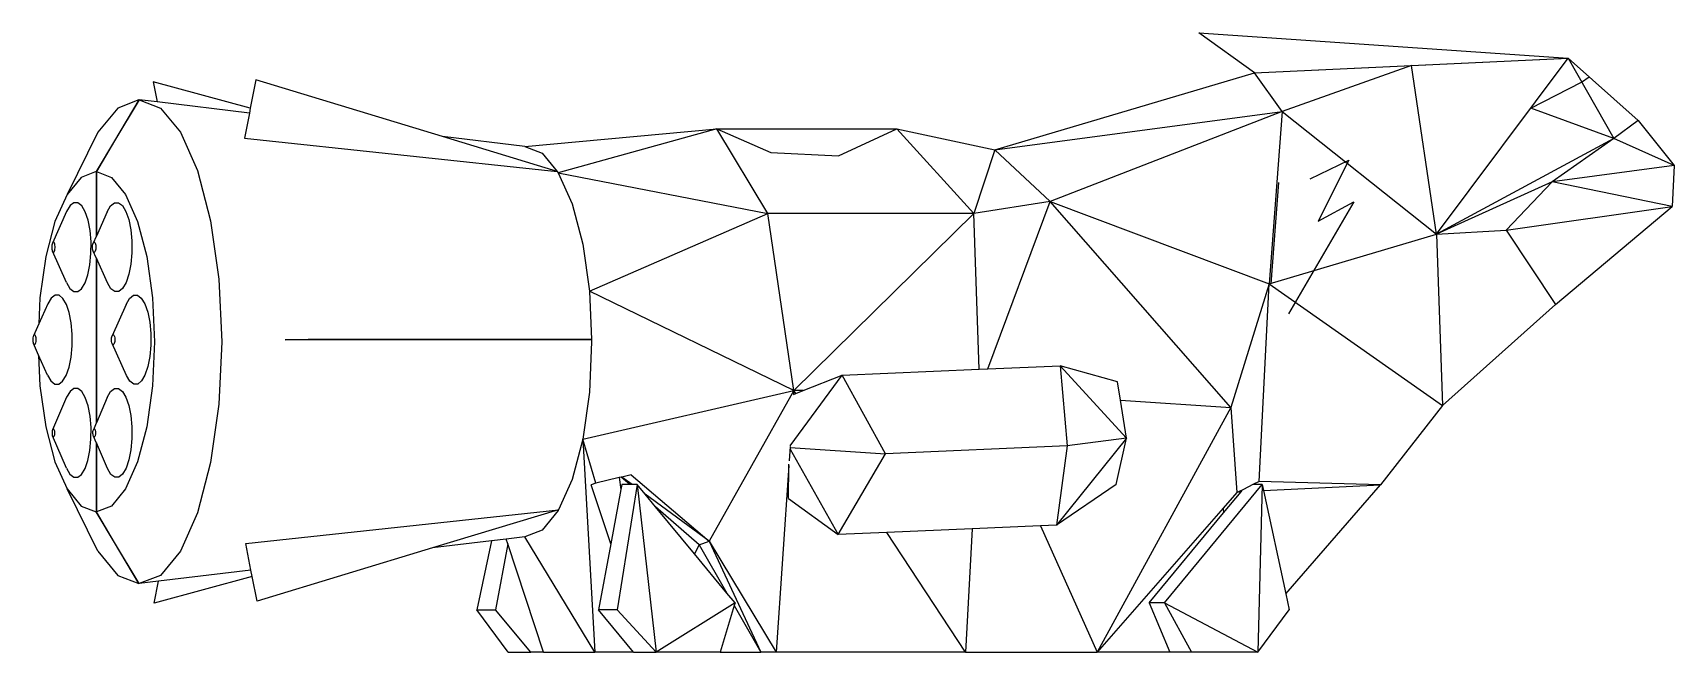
# Model space of a CAD drawing. Extents: x -1160 to 1111, y -429 to 429.
import ezdxf

# ---------------------------------------------------------------- set-up
doc = ezdxf.new("R2010")
doc.units = 0
doc.header["$MEASUREMENT"] = 0
doc.layers.get('0').update_dxf_attribs({"linetype": 'CONTINUOUS'})

msp = doc.modelspace()

# ---------------------------------------------------------------- linework, layer by layer
for p, q in [((530.1, 373.4), (452.9, 428.6)), ((452.9, 428.6), (964, 393.4)), ((530.1, 373.4), (964, 393.4)), ((530.1, 373.4), (964, 393.4)), ((747.1, 383.4), (964, 393.4)), ((782.1, 150.1), (964, 393.4)), ((964, 393.4), (1061, 307.4)), ((964, 393.4), (1027.1, 282.5)), ((-851.3, 363.4), (-859, 324.2)), ((-593.2, 285), (-851.3, 363.4)), ((170.9, 266.5), (530.1, 373.4)), ((530.1, 373.4), (747.1, 383.4)), ((568.6, 319.7), (530.1, 373.4)), ((747.1, 383.4), (568.6, 319.7)), ((782.1, 150.1), (747.1, 383.4)), ((982.7, 360.5), (992.9, 367.8)), ((-993.4, 360.6), (-987.9, 332.9)), ((-859, 324.2), (-993.4, 360.6)), ((912.2, 324.1), (982.7, 360.5)), ((-1042.4, 324.5), (-1070.1, 291.1)), ((-1013.2, 335.8), (-1046.7, 279.2)), ((-1012.8, 335.8), (-1046.7, 279.2)), ((-1013.2, 335.8), (-1042.4, 324.5)), ((-1013.1, 335.9), (-1013.2, 335.8)), ((-1013.1, 335.9), (-1012.9, 335.9)), ((-1012.9, 335.9), (-1013.1, 335.9)), ((-1012.8, 335.9), (-1012.9, 335.9)), ((-1012.9, 335.9), (-1012.9, 335.9)), ((-1012.8, 335.8), (-1012.8, 335.9)), ((-987.9, 332.9), (-1012.8, 335.9)), ((-1012.8, 335.9), (-1012.8, 335.8)), ((-1012.8, 335.8), (-1012.8, 335.8)), ((-1012.8, 335.8), (-983.4, 324.5)), ((-860.3, 317.4), (-987.9, 332.9)), ((-983.4, 324.5), (-955.8, 291.1)), ((-859, 324.2), (-860.3, 317.4)), ((170.9, 266.5), (568.6, 319.7)), ((568.6, 319.7), (247.5, 195.1)), ((568.6, 319.7), (550.3, 81.4)), ((568.6, 319.7), (782.1, 150.1)), ((1027.1, 282.5), (912.2, 324.1)), ((-860.3, 317.4), (-867, 283)), ((-479.2, 271.1), (-213.7, 295.6)), ((-213.7, 295.6), (-433, 234.9)), ((-142.9, 178.4), (-213.7, 295.6)), ((-213.7, 295.6), (-138.8, 263.1)), ((-213.7, 295.6), (35.3, 295.6)), ((-45.5, 258.4), (35.3, 295.6)), ((141.8, 178.7), (35.3, 295.6)), ((35.3, 295.6), (170.9, 266.5)), ((1061, 307.4), (1027.1, 282.5)), ((1061, 307.4), (1110.7, 244.8)), ((-1070.1, 291.1), (-1112.5, 205)), ((-1046.7, 279.2), (-1072.2, 236.5)), ((-1046.7, 279.2), (-1072, 236.5)), ((-955.8, 291.1), (-932.1, 237.9)), ((-867, 283), (-434.5, 236.7)), ((-479.2, 271.1), (-593.2, 285)), ((-434.5, 236.8), (-593.2, 285)), ((1027.1, 282.5), (782.1, 150.1)), ((1027.1, 282.5), (941.8, 222.3)), ((1110.7, 244.8), (1027.1, 282.5)), ((1110.7, 244.8), (1027.1, 282.5)), ((-479.2, 271.1), (-455.3, 261.9)), ((-455.3, 261.9), (-434.5, 236.8)), ((-138.8, 263.1), (-45.5, 258.4)), ((170.9, 266.5), (141.8, 178.7)), ((247.5, 195.1), (170.9, 266.5)), ((607, 226.3), (660.5, 252.2)), ((660.5, 252.2), (618, 167.9)), ((-1093.1, 228.5), (-1112.5, 205)), ((-1072.2, 236.5), (-1093.1, 228.5)), ((-1072.2, 236.5), (-1072.2, 182.3)), ((-1072, 236.5), (-1051.2, 228.5)), ((-1072, 236.5), (-1072, 182)), ((-1051.2, 228.5), (-1031.8, 205)), ((-932.1, 237.9), (-913.9, 168.5)), ((-434.1, 236.7), (-434.5, 236.8)), ((-434.5, 236.7), (-433, 234.9)), ((-434.5, 236.7), (-434.1, 236.7)), ((-433, 234.9), (-413.9, 192)), ((-433, 234.9), (-142.9, 178.4)), ((1110.7, 244.8), (941.8, 222.3)), ((1110.7, 244.8), (1108, 188.1)), ((-1112.5, 205), (-1129.2, 167.6)), ((-1031.8, 205), (-1015.1, 167.6)), ((563.5, 221.6), (552.7, 81.4)), ((941.8, 222.3), (782.1, 150.1)), ((878.5, 155.4), (941.8, 222.3)), ((1108, 188.1), (941.8, 222.3)), ((-1108.3, 189.4), (-1113.2, 181.4)), ((-1103, 193.4), (-1108.3, 189.4)), ((-1097.4, 193.3), (-1103, 193.4)), ((-1092.1, 189), (-1097.4, 193.3)), ((-1087.3, 180.8), (-1092.1, 189)), ((-1072, 182), (-1072.2, 182.3)), ((-1072.2, 182.3), (-1072.2, 146.5)), ((-1072, 182), (-1072, 147)), ((-1056.9, 180.8), (-1052.2, 189)), ((-1052.2, 189), (-1046.8, 193.3)), ((-1046.8, 193.3), (-1041.3, 193.4)), ((-1041.3, 193.4), (-1035.9, 189.4)), ((-1035.9, 189.4), (-1031.1, 181.4)), ((-413.9, 192), (-399.2, 136.1)), ((247.5, 195.1), (141.8, 178.7)), ((161.4, -36.5), (247.5, 195.1)), ((497.4, -89.9), (247.5, 195.1)), ((247.5, 195.1), (550.3, 81.4)), ((667.5, 194.8), (577, 39.5)), ((618, 167.9), (667.5, 194.8)), ((878.5, 155.4), (1108, 188.1)), ((946.6, 52.7), (1108, 188.1)), ((-1129.2, 167.6), (-1142, 118.8)), ((-1113.2, 181.4), (-1132.8, 137.4)), ((-1083.5, 169.3), (-1087.3, 180.8)), ((-1080.7, 155.2), (-1083.5, 169.3)), ((-1056.9, 180.8), (-1072, 147)), ((-1031.1, 181.4), (-1027.2, 170)), ((-1027.2, 170), (-1024.4, 156.1)), ((-1015.1, 167.6), (-1002.3, 118.8)), ((-913.9, 168.5), (-902.5, 87.8)), ((-390, 71), (-142.9, 178.4)), ((141.8, 178.7), (-142.9, 178.4)), ((-107.1, -66.5), (-142.9, 178.4)), ((141.8, 178.7), (-107.1, -66.5)), ((149.2, -37), (141.8, 178.7)), ((-1132.8, 137.4), (-1133.2, 136.1)), ((-1132.3, 138.2), (-1132.8, 137.4)), ((-1131.7, 138.7), (-1132.3, 138.2)), ((-1131.1, 138.7), (-1131.7, 138.7)), ((-1130.5, 138.2), (-1131.1, 138.7)), ((-1129.9, 137.3), (-1130.5, 138.2)), ((-1129.5, 136), (-1129.9, 137.3)), ((-1079.3, 139.5), (-1080.7, 155.2)), ((-1079.4, 123.3), (-1079.3, 139.5)), ((-1076.8, 136), (-1076.3, 137.3)), ((-1072.2, 146.5), (-1076.3, 137.3)), ((-1076.3, 137.3), (-1075.8, 138.2)), ((-1075.8, 138.2), (-1075.2, 138.7)), ((-1075.2, 138.7), (-1074.6, 138.7)), ((-1074.6, 138.7), (-1074, 138.2)), ((-1074, 138.2), (-1073.5, 137.4)), ((-1073.5, 137.4), (-1073.1, 136.1)), ((-1072, 147), (-1072.2, 146.5)), ((-1024.4, 156.1), (-1022.9, 140.5)), ((-1022.9, 140.5), (-1022.8, 124.3)), ((550.3, 81.4), (782.1, 150.1)), ((782.1, 150.1), (878.5, 155.4)), ((782.1, 150.1), (790.1, -87)), ((878.5, 155.4), (946.6, 52.7)), ((-1142, 118.8), (-1150, 62)), ((-1133.5, 134.6), (-1133.7, 132.9)), ((-1133.7, 132.9), (-1133.7, 131.1)), ((-1133.7, 131.1), (-1133.5, 129.4)), ((-1133.2, 136.1), (-1133.5, 134.6)), ((-1133.5, 129.4), (-1133.2, 127.8)), ((-1133.2, 127.8), (-1132.8, 126.5)), ((-1132.8, 126.5), (-1132.3, 125.6)), ((-1113.4, 83), (-1132.8, 126.5)), ((-1132.3, 125.6), (-1131.7, 125.2)), ((-1131.7, 125.2), (-1131.1, 125.2)), ((-1131.1, 125.2), (-1130.5, 125.6)), ((-1130.5, 125.6), (-1130, 126.5)), ((-1130, 126.5), (-1129.5, 127.7)), ((-1129.2, 134.5), (-1129.5, 136)), ((-1129.5, 127.7), (-1129.2, 129.3)), ((-1129.1, 132.8), (-1129.2, 134.5)), ((-1129.2, 129.3), (-1129.1, 131)), ((-1129.1, 131), (-1129.1, 132.8)), ((-1080.8, 107.7), (-1079.4, 123.3)), ((-1077.2, 132.8), (-1077.1, 134.5)), ((-1077.2, 131), (-1077.2, 132.8)), ((-1077.1, 129.3), (-1077.2, 131)), ((-1077.1, 134.5), (-1076.8, 136)), ((-1076.7, 127.7), (-1077.1, 129.3)), ((-1076.3, 126.5), (-1076.7, 127.7)), ((-1075.8, 125.6), (-1076.3, 126.5)), ((-1072.2, 117.3), (-1076.3, 126.5)), ((-1075.2, 125.2), (-1075.8, 125.6)), ((-1074.6, 125.2), (-1075.2, 125.2)), ((-1074, 125.6), (-1074.6, 125.2)), ((-1073.5, 126.5), (-1074, 125.6)), ((-1073, 127.8), (-1073.5, 126.5)), ((-1073.1, 136.1), (-1072.8, 134.6)), ((-1072.7, 129.4), (-1073, 127.8)), ((-1072.8, 134.6), (-1072.6, 132.9)), ((-1072.6, 131.1), (-1072.7, 129.4)), ((-1072.6, 132.9), (-1072.6, 131.1)), ((-1072.2, 117.3), (-1072.2, 81.4)), ((-1072, 116.9), (-1072.2, 117.3)), ((-1072, 116.9), (-1072, 81.8)), ((-1056.7, 82.4), (-1072, 116.9)), ((-1022.8, 124.3), (-1024.2, 108.6)), ((-1002.3, 118.8), (-994.3, 62)), ((-399.2, 136.1), (-390, 71)), ((-1087.6, 82.4), (-1083.7, 93.8)), ((-1083.7, 93.8), (-1080.8, 107.7)), ((-1027, 94.6), (-1030.9, 83)), ((-1024.2, 108.6), (-1027, 94.6)), ((-1113.4, 83), (-1108.6, 74.8)), ((-1108.6, 74.8), (-1103.3, 70.5)), ((-1103.3, 70.5), (-1097.8, 70.4)), ((-1097.8, 70.4), (-1092.4, 74.5)), ((-1092.4, 74.5), (-1087.6, 82.4)), ((-1072.2, 81.4), (-1072, 81.8)), ((-1072.2, 81.4), (-1072.2, -111.8)), ((-1072, 81.8), (-1072, -111.3)), ((-1051.9, 74.5), (-1056.7, 82.4)), ((-1046.5, 70.4), (-1051.9, 74.5)), ((-1041, 70.5), (-1046.5, 70.4)), ((-1035.6, 74.8), (-1041, 70.5)), ((-1030.9, 83), (-1035.6, 74.8)), ((-902.5, 87.8), (-898.6, 1.1)), ((-107.1, -66.5), (-390, 71)), ((-390, 71), (-387, 4.1)), ((550.3, 81.4), (497.4, -89.9)), ((536.5, -192.4), (550.3, 81.4)), ((550.3, 81.4), (790.1, -87)), ((-1150, 62), (-1151.6, 25.8)), ((-1139.3, 53.4), (-1151.6, 25.8)), ((-1134.5, 61.4), (-1139.3, 53.4)), ((-1129.1, 65.5), (-1134.5, 61.4)), ((-1123.6, 65.3), (-1129.1, 65.5)), ((-1118.3, 61), (-1123.6, 65.3)), ((-1113.5, 52.8), (-1118.3, 61)), ((-1109.6, 41.3), (-1113.5, 52.8)), ((-1030.8, 52.8), (-1050.2, 9.3)), ((-1030.8, 52.8), (-1026, 61)), ((-1026, 61), (-1020.7, 65.3)), ((-1020.7, 65.3), (-1015.1, 65.5)), ((-1015.1, 65.5), (-1009.8, 61.4)), ((-1009.8, 61.4), (-1004.9, 53.4)), ((-1004.9, 53.4), (-1001, 42.1)), ((-994.3, 62), (-991.5, 1.1)), ((790.1, -87), (946.6, 52.7)), ((-1151.6, 25.8), (-1159, 9.4)), ((-1106.9, 27.2), (-1109.6, 41.3)), ((-1105.5, 11.6), (-1106.9, 27.2)), ((-1001, 42.1), (-998.2, 28.1)), ((-998.2, 28.1), (-996.7, 12.5)), ((-1159.7, 6.6), (-1159.9, 4.9)), ((-1159.9, 4.9), (-1159.9, 3.1)), ((-1159.9, 3.1), (-1159.7, 1.4)), ((-1159.4, 8.1), (-1159.7, 6.6)), ((-1159.7, 1.4), (-1159.4, -0.2)), ((-1159, 9.4), (-1159.4, 8.1)), ((-1158.4, 10.3), (-1159, 9.4)), ((-1157.8, 10.7), (-1158.4, 10.3)), ((-1157.2, 10.7), (-1157.8, 10.7)), ((-1156.6, 10.2), (-1157.2, 10.7)), ((-1156.1, 9.3), (-1156.6, 10.2)), ((-1155.7, 8), (-1156.1, 9.3)), ((-1155.4, 6.5), (-1155.7, 8)), ((-1155.7, -0.3), (-1155.4, 1.3)), ((-1155.2, 4.8), (-1155.4, 6.5)), ((-1155.4, 1.3), (-1155.2, 3)), ((-1155.2, 3), (-1155.2, 4.8)), ((-1105.5, -4.6), (-1105.5, 11.6)), ((-1051.1, 4.8), (-1050.9, 6.5)), ((-1051, 3), (-1051.1, 4.8)), ((-1050.9, 1.3), (-1051, 3)), ((-1050.9, 6.5), (-1050.6, 8)), ((-1050.6, -0.3), (-1050.9, 1.3)), ((-1050.6, 8), (-1050.2, 9.3)), ((-1050.2, 9.3), (-1049.6, 10.2)), ((-1049.6, 10.2), (-1049.1, 10.7)), ((-1049.1, 10.7), (-1048.4, 10.7)), ((-1048.4, 10.7), (-1047.9, 10.3)), ((-1047.9, 10.3), (-1047.3, 9.4)), ((-1047.3, 9.4), (-1046.9, 8.1)), ((-1046.9, 8.1), (-1046.6, 6.6)), ((-1046.6, 1.4), (-1046.9, -0.2)), ((-1046.6, 6.6), (-1046.4, 4.9)), ((-1046.4, 3.1), (-1046.6, 1.4)), ((-1046.4, 4.9), (-1046.4, 3.1)), ((-996.7, 12.5), (-996.7, -3.7)), ((-991.5, 1.1), (-994.3, -59.8)), ((-898.6, 1.1), (-902.5, -85.5)), ((-779, 4.1), (-810.6, 3.8)), ((-810.6, 3.8), (-387, 4.1)), ((-387, 4.1), (-779, 4.1)), ((-386.8, 1.1), (-390, -68.8)), ((-387, 4.1), (-386.8, 1.1)), ((-387, 4.1), (-386.8, 4.1)), ((-1159.4, -0.2), (-1159, -1.4)), ((-1159, -1.4), (-1158.5, -2.3)), ((-1151.9, -17.3), (-1159, -1.4)), ((-1158.5, -2.3), (-1157.9, -2.8)), ((-1157.9, -2.8), (-1157.3, -2.8)), ((-1157.3, -2.8), (-1156.7, -2.4)), ((-1156.7, -2.4), (-1156.1, -1.5)), ((-1156.1, -1.5), (-1155.7, -0.3)), ((-1151.9, -17.3), (-1150, -59.8)), ((-1139.6, -45), (-1151.9, -17.3)), ((-1109.8, -34.2), (-1107, -20.2)), ((-1107, -20.2), (-1105.5, -4.6)), ((-1050.1, -1.5), (-1050.6, -0.3)), ((-1049.6, -2.4), (-1050.1, -1.5)), ((-1030.5, -45.5), (-1050.1, -1.5)), ((-1049, -2.8), (-1049.6, -2.4)), ((-1048.4, -2.8), (-1049, -2.8)), ((-1047.8, -2.3), (-1048.4, -2.8)), ((-1047.3, -1.4), (-1047.8, -2.3)), ((-1046.9, -0.2), (-1047.3, -1.4)), ((-998.1, -19.3), (-1000.8, -33.4)), ((-996.7, -3.7), (-998.1, -19.3)), ((-1139.6, -45), (-1134.8, -53.2)), ((-1113.8, -45.5), (-1109.8, -34.2)), ((-1004.7, -45), (-1009.5, -53.2)), ((-1000.8, -33.4), (-1004.7, -45)), ((-112.3, -143.2), (-40.3, -45.2)), ((-94, -66.5), (-40.3, -45.2)), ((-40.3, -45.2), (149.2, -37)), ((19.5, -153.9), (-40.3, -45.2)), ((149.2, -37), (161.4, -36.5)), ((161.4, -36.5), (261.4, -32.1)), ((261.4, -32.1), (270.9, -143)), ((353.2, -132.2), (261.4, -32.1)), ((340.5, -54.4), (261.4, -32.1)), ((-1150, -59.8), (-1142, -116.6)), ((-1134.8, -53.2), (-1129.5, -57.5)), ((-1129.5, -57.5), (-1123.9, -57.6)), ((-1123.9, -57.6), (-1118.6, -53.5)), ((-1118.6, -53.5), (-1113.8, -45.5)), ((-1108.3, -67.6), (-1113.2, -75.6)), ((-1103, -63.6), (-1108.3, -67.6)), ((-1097.4, -63.7), (-1103, -63.6)), ((-1092.1, -68), (-1097.4, -63.7)), ((-1087.3, -76.2), (-1092.1, -68)), ((-1056.9, -76.2), (-1052.2, -68)), ((-1052.2, -68), (-1046.8, -63.7)), ((-1046.8, -63.7), (-1041.3, -63.6)), ((-1041.3, -63.6), (-1035.9, -67.6)), ((-1035.9, -67.6), (-1031.1, -75.6)), ((-1025.7, -53.5), (-1030.5, -45.5)), ((-1020.3, -57.6), (-1025.7, -53.5)), ((-1014.8, -57.5), (-1020.3, -57.6)), ((-1009.5, -53.2), (-1014.8, -57.5)), ((-994.3, -59.8), (-1002.3, -116.6)), ((-399.2, -133.9), (-107.1, -66.5)), ((-107.1, -66.5), (-224.3, -274.8)), ((-107.1, -66.5), (-107.4, -71.9)), ((-94, -66.5), (-107.1, -66.5)), ((-104.4, -70.6), (-107.1, -66.5)), ((-104.4, -70.6), (-94, -66.5)), ((344.6, -79.6), (340.5, -54.4)), ((-1113.2, -75.6), (-1132.5, -120.7)), ((-1083.5, -87.7), (-1087.3, -76.2)), ((-1080.7, -101.8), (-1083.5, -87.7)), ((-1056.9, -76.2), (-1072, -111.3)), ((-1031.1, -75.6), (-1027.2, -87)), ((-1027.2, -87), (-1024.4, -100.9)), ((-902.5, -85.5), (-913.9, -166.3)), ((-390, -68.8), (-399.2, -133.9)), ((-107.6, -71.9), (-107.4, -71.9)), ((-107.4, -71.9), (-104.4, -70.6)), ((497.4, -89.9), (312.3, -428.6)), ((344.6, -79.6), (497.4, -89.9)), ((353.2, -132.2), (344.6, -79.6)), ((497.4, -89.9), (505.9, -207.8)), ((790.1, -87), (704.6, -197)), ((-1079.3, -117.5), (-1080.7, -101.8)), ((-1072.2, -111.8), (-1076.1, -120.7)), ((-1072, -111.3), (-1072.2, -111.8)), ((-1024.4, -100.9), (-1022.9, -116.5)), ((-1142, -116.6), (-1129.2, -165.3)), ((-1133.1, -122.9), (-1133.3, -124.3)), ((-1133.3, -124.3), (-1133.3, -125.8)), ((-1133.3, -125.8), (-1133.1, -127.2)), ((-1132.9, -121.7), (-1133.1, -122.9)), ((-1133.1, -127.2), (-1132.9, -128.4)), ((-1132.5, -120.7), (-1132.9, -121.7)), ((-1132.9, -128.4), (-1132.5, -129.4)), ((-1132.1, -120), (-1132.5, -120.7)), ((-1132.5, -129.4), (-1132.1, -130.2)), ((-1113.4, -174), (-1132.5, -129.4)), ((-1131.6, -119.6), (-1132.1, -120)), ((-1132.1, -130.2), (-1131.6, -130.5)), ((-1131.1, -119.6), (-1131.6, -119.6)), ((-1131.6, -130.5), (-1131.2, -130.6)), ((-1131.2, -130.6), (-1130.7, -130.2)), ((-1130.6, -120), (-1131.1, -119.6)), ((-1130.7, -130.2), (-1130.2, -129.5)), ((-1130.2, -120.7), (-1130.6, -120)), ((-1129.9, -121.8), (-1130.2, -120.7)), ((-1130.2, -129.5), (-1129.9, -128.5)), ((-1129.6, -123), (-1129.9, -121.8)), ((-1129.9, -128.5), (-1129.6, -127.2)), ((-1129.5, -124.4), (-1129.6, -123)), ((-1129.6, -127.2), (-1129.5, -125.8)), ((-1129.5, -125.8), (-1129.5, -124.4)), ((-1080.8, -149.3), (-1079.4, -133.7)), ((-1079.4, -133.7), (-1079.3, -117.5)), ((-1076.8, -124.4), (-1076.7, -123)), ((-1076.8, -125.8), (-1076.8, -124.4)), ((-1076.6, -127.2), (-1076.8, -125.8)), ((-1076.7, -123), (-1076.4, -121.8)), ((-1076.4, -128.5), (-1076.6, -127.2)), ((-1076.4, -121.8), (-1076.1, -120.7)), ((-1076, -129.5), (-1076.4, -128.5)), ((-1076.1, -120.7), (-1075.6, -120)), ((-1075.6, -130.2), (-1076, -129.5)), ((-1072.2, -138.3), (-1076, -129.5)), ((-1075.6, -120), (-1075.2, -119.6)), ((-1075.1, -130.6), (-1075.6, -130.2)), ((-1075.2, -119.6), (-1074.7, -119.6)), ((-1074.6, -130.5), (-1075.1, -130.6)), ((-1074.7, -119.6), (-1074.2, -120)), ((-1074.2, -130.2), (-1074.6, -130.5)), ((-1074.2, -120), (-1073.8, -120.7)), ((-1073.7, -129.4), (-1074.2, -130.2)), ((-1073.8, -120.7), (-1073.4, -121.7)), ((-1073.4, -128.4), (-1073.7, -129.4)), ((-1073.4, -121.7), (-1073.2, -122.9)), ((-1073.2, -127.2), (-1073.4, -128.4)), ((-1073.2, -122.9), (-1073, -124.3)), ((-1073, -125.8), (-1073.2, -127.2)), ((-1073, -124.3), (-1073, -125.8)), ((-1022.8, -132.7), (-1024.2, -148.4)), ((-1022.9, -116.5), (-1022.8, -132.7)), ((-1002.3, -116.6), (-1015.1, -165.3)), ((-399.2, -133.9), (-413.9, -189.8)), ((-399.2, -133.9), (-382.3, -428.6)), ((-381.1, -194.5), (-399.2, -133.9)), ((353.2, -132.2), (256.1, -252.8)), ((353.2, -132.2), (270.9, -143)), ((338.9, -196.5), (353.2, -132.2)), ((-1083.7, -163.2), (-1080.8, -149.3)), ((-1072.2, -138.3), (-1072.2, -234.3)), ((-1072, -138.8), (-1072.2, -138.3)), ((-1072, -138.8), (-1072, -234.3)), ((-1056.7, -174.6), (-1072, -138.8)), ((-1024.2, -148.4), (-1027, -162.4)), ((-112.3, -143.9), (-113.6, -163.6)), ((-112.4, -147.5), (-45.6, -265.8)), ((-112.3, -145.2), (19.5, -153.9)), ((-45.6, -265.8), (19.5, -153.9)), ((270.9, -143), (19.5, -153.9)), ((270.9, -143), (256.1, -252.8)), ((-1129.2, -165.3), (-1112.5, -202.7)), ((-1113.4, -174), (-1108.6, -182.2)), ((-1092.4, -182.5), (-1087.6, -174.6)), ((-1087.6, -174.6), (-1083.7, -163.2)), ((-1051.9, -182.5), (-1056.7, -174.6)), ((-1030.9, -174), (-1035.6, -182.2)), ((-1015.1, -165.3), (-1031.8, -202.7)), ((-1027, -162.4), (-1030.9, -174)), ((-913.9, -166.3), (-932.1, -235.6)), ((-114, -170.2), (-131.4, -428.6)), ((-114.5, -216.1), (-114, -170.2)), ((-114, -170.2), (-114, -168.6)), ((-1112.5, -202.7), (-1093.1, -226.3)), ((-1070.1, -288.8), (-1112.5, -202.7)), ((-1108.6, -182.2), (-1103.3, -186.5)), ((-1103.3, -186.5), (-1097.8, -186.6)), ((-1097.8, -186.6), (-1092.4, -182.5)), ((-1046.5, -186.6), (-1051.9, -182.5)), ((-1031.8, -202.7), (-1051.2, -226.3)), ((-1041, -186.5), (-1046.5, -186.6)), ((-1035.6, -182.2), (-1041, -186.5)), ((-413.9, -189.8), (-432.5, -231.5)), ((-381.1, -194.5), (-387.4, -196.8)), ((-360.4, -278.8), (-387.4, -196.8)), ((-348.8, -187), (-381.1, -194.5)), ((-346.3, -203.4), (-360.4, -278.8)), ((-323.8, -196.7), (-351.5, -369.8)), ((-345.8, -186.3), (-348.8, -187)), ((-348.8, -187), (-346.3, -203.4)), ((-345, -196.7), (-346.3, -203.4)), ((-345.2, -186.2), (-345.8, -186.3)), ((-333.8, -196.7), (-345.8, -186.3)), ((-332, -183.1), (-345.2, -186.2)), ((-330.9, -196.7), (-345.2, -186.2)), ((-333.8, -196.7), (-345, -196.7)), ((-330.9, -196.7), (-333.8, -196.7)), ((-332, -183.1), (-224.3, -274.8)), ((-323.8, -196.7), (-330.9, -196.7)), ((-323.8, -196.7), (-297.7, -428.6)), ((-312.9, -209.9), (-323.8, -196.7)), ((338.9, -196.5), (256.1, -252.8)), ((405.4, -360.3), (540.8, -196.7)), ((514.7, -203.3), (508.1, -206.6)), ((528, -196.7), (514.7, -203.3)), ((536.5, -192.4), (528, -196.7)), ((540.8, -196.7), (528, -196.7)), ((540.8, -196.7), (534.6, -428.6)), ((704.6, -197), (536.5, -192.4)), ((540.8, -196.7), (542.6, -205)), ((542.6, -205), (704.6, -197)), ((573.4, -348), (704.6, -197)), ((-1093.1, -226.3), (-1072.2, -234.3)), ((-1051.2, -226.3), (-1072, -234.3)), ((-224.3, -274.8), (-312.9, -209.9)), ((-298.3, -227.5), (-312.9, -209.9)), ((-114.5, -216.1), (-45.6, -265.8)), ((505.9, -207.8), (486.9, -229.4)), ((487.4, -235.6), (511.5, -206.5)), ((508.1, -206.6), (505.9, -207.8)), ((508.1, -206.6), (511.5, -206.5)), ((511.5, -206.5), (513.2, -204.5)), ((542.6, -205), (573.4, -348)), ((-1046.7, -277), (-1072.2, -234.3)), ((-1046.7, -277), (-1072, -234.3)), ((-932.1, -235.6), (-955.8, -288.8)), ((-865.4, -278.1), (-432.5, -231.5)), ((-432.5, -231.5), (-606.8, -284.4)), ((-433, -232.7), (-455.3, -259.7)), ((-432.5, -231.5), (-433, -232.7)), ((-432.5, -231.5), (-432.4, -231.5)), ((-432.4, -231.5), (-432.5, -231.5)), ((-238.1, -279.9), (-298.3, -227.5)), ((-244.4, -292.7), (-298.3, -227.5)), ((486.9, -229.4), (312.3, -428.6)), ((384.2, -360.3), (487.4, -235.6)), ((486.9, -229.4), (487.4, -235.6)), ((-504.9, -272), (-525.2, -274.5)), ((-479.2, -268.9), (-504.9, -272)), ((-502.7, -278.8), (-504.9, -272)), ((-455.3, -259.7), (-479.2, -268.9)), ((-382.3, -428.6), (-479.2, -268.9)), ((21.7, -262.9), (-45.6, -265.8)), ((139.7, -257.8), (21.7, -262.9)), ((130.3, -428.6), (21.7, -262.9)), ((139.7, -257.8), (130.3, -428.6)), ((234, -253.7), (139.7, -257.8)), ((256.1, -252.8), (234, -253.7)), ((234, -253.7), (312.3, -428.6)), ((-1070.1, -288.8), (-1042.4, -322.3)), ((-1013.2, -333.5), (-1046.7, -277)), ((-1012.8, -333.6), (-1046.7, -277)), ((-955.8, -288.8), (-983.4, -322.3)), ((-858.1, -314.9), (-865.4, -278.1)), ((-606.8, -284.4), (-849.5, -358)), ((-525.2, -274.5), (-606.8, -284.4)), ((-525.2, -274.5), (-545.8, -369.8)), ((-502.7, -278.8), (-519.8, -369.8)), ((-453.4, -428.6), (-502.7, -278.8)), ((-360.4, -278.8), (-377.5, -369.8)), ((-238.1, -279.9), (-244.4, -292.7)), ((-199.6, -346.8), (-244.4, -292.7)), ((-238.1, -279.9), (-224.3, -274.8)), ((-238.1, -279.9), (-199.6, -346.8)), ((-224.3, -274.8), (-131.4, -428.6)), ((-224.3, -274.8), (-152.6, -428.6)), ((-858.1, -314.9), (-986, -330.4)), ((-856.3, -324), (-858.1, -314.9)), ((-1042.4, -322.3), (-1013.2, -333.5)), ((-1013.1, -333.7), (-1013.2, -333.5)), ((-1012.9, -333.6), (-1013.1, -333.7)), ((-1012.9, -333.7), (-1013.1, -333.7)), ((-1012.9, -333.6), (-1012.9, -333.7)), ((-1012.9, -333.7), (-1012.8, -333.7)), ((-983.4, -322.3), (-1012.8, -333.6)), ((-986, -330.4), (-1012.8, -333.7)), ((-1012.8, -333.7), (-1012.8, -333.6)), ((-1012.8, -333.6), (-1012.8, -333.6)), ((-1012.8, -333.7), (-1012.8, -333.6)), ((-856.3, -324), (-992, -360.8)), ((-992, -360.8), (-986, -330.4)), ((-849.5, -358), (-856.3, -324)), ((-188.4, -360.3), (-297.7, -428.6)), ((-188.4, -360.3), (-199.6, -346.8)), ((-188.4, -360.3), (-189.6, -364.2)), ((384.2, -360.3), (413.2, -428.6)), ((405.4, -360.3), (384.2, -360.3)), ((405.4, -360.3), (443, -428.6)), ((405.4, -360.3), (534.6, -428.6)), ((573.4, -348), (578.1, -369.8)), ((-502.2, -428.6), (-545.8, -369.8)), ((-545.8, -369.8), (-519.8, -369.8)), ((-471.1, -428.6), (-519.8, -369.8)), ((-328.9, -428.6), (-377.5, -369.8)), ((-351.5, -369.8), (-377.5, -369.8)), ((-297.7, -428.6), (-351.5, -369.8)), ((-189.6, -364.2), (-208.9, -428.6)), ((-189.6, -364.2), (-152.6, -428.6)), ((534.6, -428.6), (578.1, -369.8)), ((-502.2, -428.6), (-471.1, -428.6)), ((-453.4, -428.6), (-471.1, -428.6)), ((-453.4, -428.6), (-382.3, -428.6)), ((-328.9, -428.6), (-382.3, -428.6)), ((-328.9, -428.6), (-297.7, -428.6)), ((-208.9, -428.6), (-297.7, -428.6)), ((-208.9, -428.6), (-152.6, -428.6)), ((-131.4, -428.6), (-152.6, -428.6)), ((130.3, -428.6), (-131.4, -428.6)), ((130.3, -428.6), (312.3, -428.6)), ((413.2, -428.6), (312.3, -428.6)), ((443, -428.6), (413.2, -428.6)), ((534.6, -428.6), (443, -428.6))]:
    msp.add_line(p, q)

doc.saveas('drawing.dxf')
